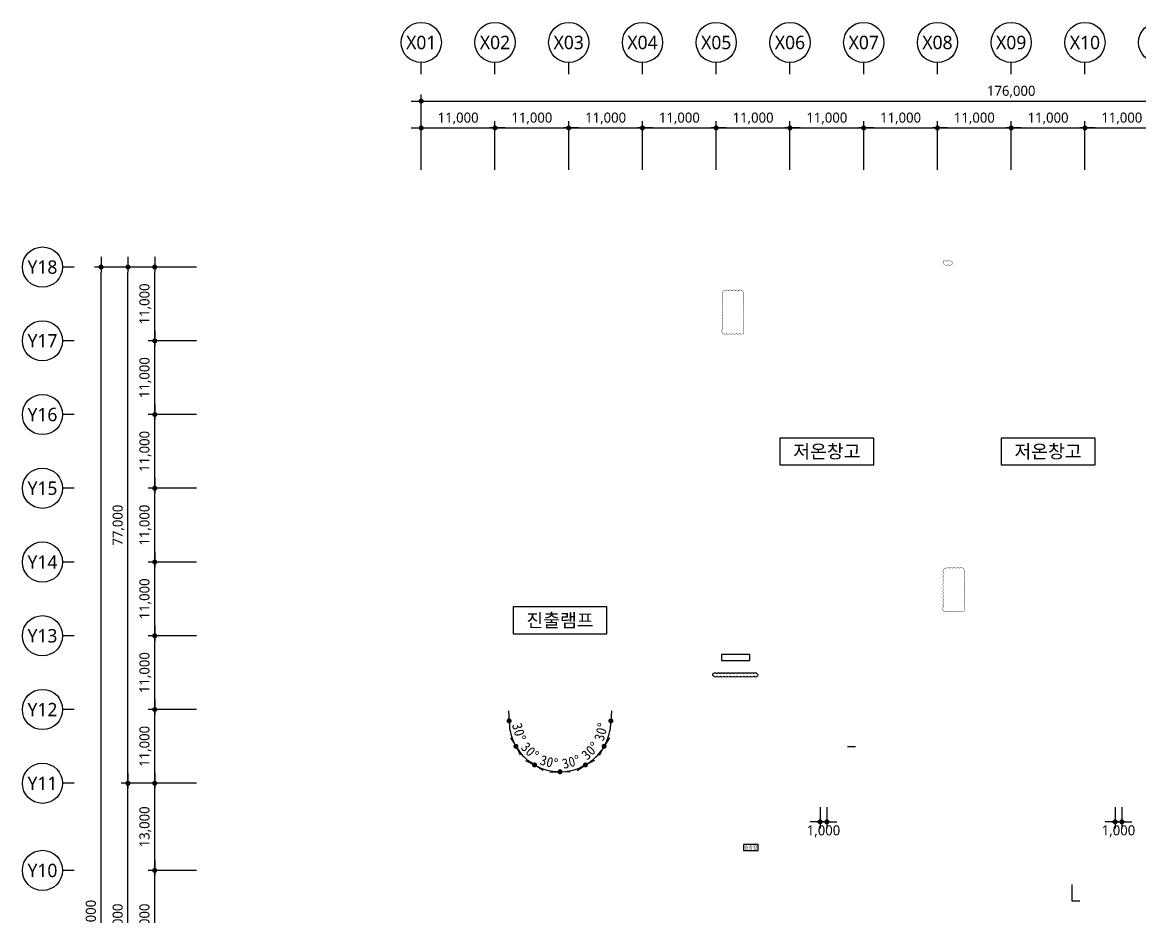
# Model space of a CAD drawing. Header units: millimetres. Extents: x 4003075 to 5615882, y 1445368 to 2591247.
# Drawn here: x 5263075 to 5429735, y 2141471 to 2274868 of the extents above; entities that cross this region are included whole.
import ezdxf
from ezdxf.enums import TextEntityAlignment as Align

# ---------------------------------------------------------------- set-up
doc = ezdxf.new("R2010")
doc.units = ezdxf.units.MM
for name, color, linetype, lineweight in [('A-AXIS-BUBL', 7, 'Continuous', 25), ('A-DIMS', 7, 'Continuous', 25), ('A-XXXX-TXT2', 3, 'Continuous', 25), ('REV-202205', 20, 'Continuous', 25)]:
    doc.layers.add(name, color=color, linetype=linetype, lineweight=lineweight)
doc.styles.add('HY울릉도L', font='')
doc.styles.add('XR-평면도$0$맑은 고딕', font='malgun.ttf')
doc.styles.add('돋움', font='')
doc.styles.add('맑은고딕', font='malgun.ttf')
doc.styles.get('HY울릉도L').set_extended_font_data('HYwulM')
doc.styles.get('돋움').set_extended_font_data('DotumChe')
doc.dimstyles.new('CDIM', dxfattribs={"dimtxt": 3, "dimasz": 1.5, "dimexe": 2, "dimexo": 1, "dimgap": 1, "dimtad": 1, "dimdec": 0, "dimrnd": 0.5, "dimzin": 0, "dimdsep": 32, "dimlunit": 6, "dimtxsty": 'HY울릉도L', "dimblk1": '_CIDOT', "dimblk2": '_CIDOT', "dimsah": 1, "dimcen": 5.5, "dimclrd": 2, "dimclre": 2, "dimclrt": 7, "dimadec": 0, "dimazin": 0, "dimtfac": 1, "dimtdec": 0, "dimtix": 1, "dimtmove": 2, "dimatfit": 1, "dimldrblk": '_CIDOT', "dimfxl": 1, "dimtolj": 1, "dimtzin": 0, "dimlwd": -1, "dimarcsym": 0})

# ---------------------------------------------------------------- blocks, each defined once
blk = doc.blocks.new('_CIDOT')
at = {"color": 0, "linetype": 'ByBlock'}
blk.add_line((2, 0), (-1, 0), dxfattribs=at)
at = {"color": 0, "linetype": 'ByBlock', "const_width": 0.5}
blk.add_lwpolyline([(-0.25, 0, 1), (0.25, 0, 1)], format="xyb", close=True, dxfattribs=at)
blk = doc.blocks.new('*D16')
at = {"layer": 'A-DIMS', "lineweight": -2, "transparency": 16777216}
for p, q in [((93193, 151121), (85943, 151121)), ((93193, 135121), (85943, 135121))]:
    blk.add_line(p, q, dxfattribs=at)
at = {"layer": 'A-DIMS', "transparency": 16777216}
blk.add_line((86943, 135871), (86943, 150371), dxfattribs=at)
at = {"layer": 'A-DIMS', "transparency": 16777216, "xscale": 750, "yscale": 750, "zscale": 750}
for p, rotation in [((86943, 151121), 90), ((86943, 135121), 270)]:
    blk.add_blockref('_CIDOT', p, dxfattribs=dict(at, rotation=rotation))
at = {"layer": 'A-DIMS', "color": 3, "transparency": 16777216, "insert": (85538, 143121), "char_height": 1500, "attachment_point": 5, "rotation": 90, "style": '맑은고딕'}
blk.add_mtext('\\A1;16,000', dxfattribs=at)
blk = doc.blocks.new('*D17')
at = {"layer": 'A-DIMS', "lineweight": -2, "transparency": 16777216}
for p, q in [((93193, 164121), (85943, 164121)), ((93193, 151121), (85943, 151121))]:
    blk.add_line(p, q, dxfattribs=at)
at = {"layer": 'A-DIMS', "transparency": 16777216}
blk.add_line((86943, 151871), (86943, 163371), dxfattribs=at)
at = {"layer": 'A-DIMS', "transparency": 16777216, "xscale": 750, "yscale": 750, "zscale": 750}
for p, rotation in [((86943, 164121), 90), ((86943, 151121), 270)]:
    blk.add_blockref('_CIDOT', p, dxfattribs=dict(at, rotation=rotation))
at = {"layer": 'A-DIMS', "color": 3, "transparency": 16777216, "insert": (85538, 157621), "char_height": 1500, "attachment_point": 5, "rotation": 90, "style": '맑은고딕'}
blk.add_mtext('\\A1;13,000', dxfattribs=at)
blk = doc.blocks.new('*D18')
at = {"layer": 'A-DIMS', "lineweight": -2, "transparency": 16777216}
for p, q in [((93193, 175121), (85943, 175121)), ((93193, 164121), (85943, 164121))]:
    blk.add_line(p, q, dxfattribs=at)
at = {"layer": 'A-DIMS', "transparency": 16777216}
blk.add_line((86943, 164871), (86943, 174371), dxfattribs=at)
at = {"layer": 'A-DIMS', "transparency": 16777216, "xscale": 750, "yscale": 750, "zscale": 750}
for p, rotation in [((86943, 175121), 90), ((86943, 164121), 270)]:
    blk.add_blockref('_CIDOT', p, dxfattribs=dict(at, rotation=rotation))
at = {"layer": 'A-DIMS', "color": 3, "transparency": 16777216, "insert": (85538, 169621), "char_height": 1500, "attachment_point": 5, "rotation": 90, "style": '맑은고딕'}
blk.add_mtext('\\A1;11,000', dxfattribs=at)
blk = doc.blocks.new('*D19')
at = {"layer": 'A-DIMS', "lineweight": -2, "transparency": 16777216}
for p, q in [((93193, 186121), (85943, 186121)), ((93193, 175121), (85943, 175121))]:
    blk.add_line(p, q, dxfattribs=at)
at = {"layer": 'A-DIMS', "transparency": 16777216}
blk.add_line((86943, 175871), (86943, 185371), dxfattribs=at)
at = {"layer": 'A-DIMS', "transparency": 16777216, "xscale": 750, "yscale": 750, "zscale": 750}
for p, rotation in [((86943, 186121), 90), ((86943, 175121), 270)]:
    blk.add_blockref('_CIDOT', p, dxfattribs=dict(at, rotation=rotation))
at = {"layer": 'A-DIMS', "color": 3, "transparency": 16777216, "insert": (85538, 180621), "char_height": 1500, "attachment_point": 5, "rotation": 90, "style": '맑은고딕'}
blk.add_mtext('\\A1;11,000', dxfattribs=at)
blk = doc.blocks.new('*D20')
at = {"layer": 'A-DIMS', "lineweight": -2, "transparency": 16777216}
for p, q in [((93193, 197121), (85943, 197121)), ((93193, 186121), (85943, 186121))]:
    blk.add_line(p, q, dxfattribs=at)
at = {"layer": 'A-DIMS', "transparency": 16777216}
blk.add_line((86943, 186871), (86943, 196371), dxfattribs=at)
at = {"layer": 'A-DIMS', "transparency": 16777216, "xscale": 750, "yscale": 750, "zscale": 750}
for p, rotation in [((86943, 197121), 90), ((86943, 186121), 270)]:
    blk.add_blockref('_CIDOT', p, dxfattribs=dict(at, rotation=rotation))
at = {"layer": 'A-DIMS', "color": 3, "transparency": 16777216, "insert": (85538, 191621), "char_height": 1500, "attachment_point": 5, "rotation": 90, "style": '맑은고딕'}
blk.add_mtext('\\A1;11,000', dxfattribs=at)
blk = doc.blocks.new('*D21')
at = {"layer": 'A-DIMS', "lineweight": -2, "transparency": 16777216}
for p, q in [((93193, 208121), (85943, 208121)), ((93193, 197121), (85943, 197121))]:
    blk.add_line(p, q, dxfattribs=at)
at = {"layer": 'A-DIMS', "transparency": 16777216}
blk.add_line((86943, 197871), (86943, 207371), dxfattribs=at)
at = {"layer": 'A-DIMS', "transparency": 16777216, "xscale": 750, "yscale": 750, "zscale": 750}
for p, rotation in [((86943, 208121), 90), ((86943, 197121), 270)]:
    blk.add_blockref('_CIDOT', p, dxfattribs=dict(at, rotation=rotation))
at = {"layer": 'A-DIMS', "color": 3, "transparency": 16777216, "insert": (85538, 202621), "char_height": 1500, "attachment_point": 5, "rotation": 90, "style": '맑은고딕'}
blk.add_mtext('\\A1;11,000', dxfattribs=at)
blk = doc.blocks.new('*D22')
at = {"layer": 'A-DIMS', "lineweight": -2, "transparency": 16777216}
for p, q in [((93193, 219121), (85943, 219121)), ((93193, 208121), (85943, 208121))]:
    blk.add_line(p, q, dxfattribs=at)
at = {"layer": 'A-DIMS', "transparency": 16777216}
blk.add_line((86943, 208871), (86943, 218371), dxfattribs=at)
at = {"layer": 'A-DIMS', "transparency": 16777216, "xscale": 750, "yscale": 750, "zscale": 750}
for p, rotation in [((86943, 219121), 90), ((86943, 208121), 270)]:
    blk.add_blockref('_CIDOT', p, dxfattribs=dict(at, rotation=rotation))
at = {"layer": 'A-DIMS', "color": 3, "transparency": 16777216, "insert": (85538, 213621), "char_height": 1500, "attachment_point": 5, "rotation": 90, "style": '맑은고딕'}
blk.add_mtext('\\A1;11,000', dxfattribs=at)
blk = doc.blocks.new('*D23')
at = {"layer": 'A-DIMS', "lineweight": -2, "transparency": 16777216}
for p, q in [((93193, 230121), (85943, 230121)), ((93193, 219121), (85943, 219121))]:
    blk.add_line(p, q, dxfattribs=at)
at = {"layer": 'A-DIMS', "transparency": 16777216}
blk.add_line((86943, 219871), (86943, 229371), dxfattribs=at)
at = {"layer": 'A-DIMS', "transparency": 16777216, "xscale": 750, "yscale": 750, "zscale": 750}
for p, rotation in [((86943, 230121), 90), ((86943, 219121), 270)]:
    blk.add_blockref('_CIDOT', p, dxfattribs=dict(at, rotation=rotation))
at = {"layer": 'A-DIMS', "color": 3, "transparency": 16777216, "insert": (85538, 224621), "char_height": 1500, "attachment_point": 5, "rotation": 90, "style": '맑은고딕'}
blk.add_mtext('\\A1;11,000', dxfattribs=at)
blk = doc.blocks.new('*D24')
at = {"layer": 'A-DIMS', "lineweight": -2, "transparency": 16777216}
for p, q in [((93193, 241121), (85943, 241121)), ((93193, 230121), (85943, 230121))]:
    blk.add_line(p, q, dxfattribs=at)
at = {"layer": 'A-DIMS', "transparency": 16777216}
blk.add_line((86943, 230871), (86943, 240371), dxfattribs=at)
at = {"layer": 'A-DIMS', "transparency": 16777216, "xscale": 750, "yscale": 750, "zscale": 750}
for p, rotation in [((86943, 241121), 90), ((86943, 230121), 270)]:
    blk.add_blockref('_CIDOT', p, dxfattribs=dict(at, rotation=rotation))
at = {"layer": 'A-DIMS', "color": 3, "transparency": 16777216, "insert": (85538, 235621), "char_height": 1500, "attachment_point": 5, "rotation": 90, "style": '맑은고딕'}
blk.add_mtext('\\A1;11,000', dxfattribs=at)
blk = doc.blocks.new('*D26')
at = {"layer": 'A-DIMS', "lineweight": -2, "transparency": 16777216}
for p, q in [((93193, 241121), (77943, 241121)), ((93193, 45121), (77943, 45121))]:
    blk.add_line(p, q, dxfattribs=at)
at = {"layer": 'A-DIMS', "transparency": 16777216}
blk.add_line((78943, 45871), (78943, 240371), dxfattribs=at)
at = {"layer": 'A-DIMS', "transparency": 16777216, "xscale": 750, "yscale": 750, "zscale": 750}
for p, rotation in [((78943, 241121), 90), ((78943, 45121), 270)]:
    blk.add_blockref('_CIDOT', p, dxfattribs=dict(at, rotation=rotation))
at = {"layer": 'A-DIMS', "color": 3, "transparency": 16777216, "insert": (77538, 143121), "char_height": 1500, "attachment_point": 5, "rotation": 90, "style": '맑은고딕'}
blk.add_mtext('\\A1;196,000', dxfattribs=at)
blk = doc.blocks.new('*D28')
at = {"layer": 'A-DIMS', "lineweight": -2, "transparency": 16777216}
for p, q in [((93193, 164121), (81943, 164121)), ((93193, 122121), (81943, 122121))]:
    blk.add_line(p, q, dxfattribs=at)
at = {"layer": 'A-DIMS', "transparency": 16777216}
blk.add_line((82943, 122871), (82943, 163371), dxfattribs=at)
at = {"layer": 'A-DIMS', "transparency": 16777216, "xscale": 750, "yscale": 750, "zscale": 750}
for p, rotation in [((82943, 164121), 90), ((82943, 122121), 270)]:
    blk.add_blockref('_CIDOT', p, dxfattribs=dict(at, rotation=rotation))
at = {"layer": 'A-DIMS', "color": 3, "transparency": 16777216, "insert": (81542, 143121), "char_height": 1500, "attachment_point": 5, "rotation": 90, "style": '맑은고딕'}
blk.add_mtext('\\A1;42,000', dxfattribs=at)
blk = doc.blocks.new('*D29')
at = {"layer": 'A-DIMS', "lineweight": -2, "transparency": 16777216}
for p, q in [((93193, 241121), (81943, 241121)), ((93193, 164121), (81943, 164121))]:
    blk.add_line(p, q, dxfattribs=at)
at = {"layer": 'A-DIMS', "transparency": 16777216}
blk.add_line((82943, 164871), (82943, 240371), dxfattribs=at)
at = {"layer": 'A-DIMS', "transparency": 16777216, "xscale": 750, "yscale": 750, "zscale": 750}
for p, rotation in [((82943, 241121), 90), ((82943, 164121), 270)]:
    blk.add_blockref('_CIDOT', p, dxfattribs=dict(at, rotation=rotation))
at = {"layer": 'A-DIMS', "color": 3, "transparency": 16777216, "insert": (81542, 202621), "char_height": 1500, "attachment_point": 5, "rotation": 90, "style": '맑은고딕'}
blk.add_mtext('\\A1;77,000', dxfattribs=at)
blk = doc.blocks.new('*D30')
at = {"layer": 'A-DIMS', "lineweight": -2, "transparency": 16777216}
for p, q in [((148693, 255621), (148693, 262871)), ((159693, 255621), (159693, 262871))]:
    blk.add_line(p, q, dxfattribs=at)
at = {"layer": 'A-DIMS', "transparency": 16777216}
blk.add_line((149443, 261871), (158943, 261871), dxfattribs=at)
at = {"layer": 'A-DIMS', "transparency": 16777216, "xscale": 750, "yscale": 750, "zscale": 750, "rotation": 180}
blk.add_blockref('_CIDOT', (148693, 261871), dxfattribs=at)
at = {"layer": 'A-DIMS', "transparency": 16777216, "xscale": 750, "yscale": 750, "zscale": 750}
blk.add_blockref('_CIDOT', (159693, 261871), dxfattribs=at)
at = {"layer": 'A-DIMS', "color": 3, "transparency": 16777216, "insert": (154193, 263275), "char_height": 1500, "attachment_point": 5, "style": '맑은고딕'}
blk.add_mtext('\\A1;11,000', dxfattribs=at)
blk = doc.blocks.new('*D31')
at = {"layer": 'A-DIMS', "lineweight": -2, "transparency": 16777216}
for p, q in [((159693, 255621), (159693, 262871)), ((170693, 255621), (170693, 262871))]:
    blk.add_line(p, q, dxfattribs=at)
at = {"layer": 'A-DIMS', "transparency": 16777216}
blk.add_line((160443, 261871), (169943, 261871), dxfattribs=at)
at = {"layer": 'A-DIMS', "transparency": 16777216, "xscale": 750, "yscale": 750, "zscale": 750, "rotation": 180}
blk.add_blockref('_CIDOT', (159693, 261871), dxfattribs=at)
at = {"layer": 'A-DIMS', "transparency": 16777216, "xscale": 750, "yscale": 750, "zscale": 750}
blk.add_blockref('_CIDOT', (170693, 261871), dxfattribs=at)
at = {"layer": 'A-DIMS', "color": 3, "transparency": 16777216, "insert": (165193, 263275), "char_height": 1500, "attachment_point": 5, "style": '맑은고딕'}
blk.add_mtext('\\A1;11,000', dxfattribs=at)
blk = doc.blocks.new('*D32')
at = {"layer": 'A-DIMS', "lineweight": -2, "transparency": 16777216}
for p, q in [((170693, 255621), (170693, 262871)), ((181693, 255621), (181693, 262871))]:
    blk.add_line(p, q, dxfattribs=at)
at = {"layer": 'A-DIMS', "transparency": 16777216}
blk.add_line((171443, 261871), (180943, 261871), dxfattribs=at)
at = {"layer": 'A-DIMS', "transparency": 16777216, "xscale": 750, "yscale": 750, "zscale": 750, "rotation": 180}
blk.add_blockref('_CIDOT', (170693, 261871), dxfattribs=at)
at = {"layer": 'A-DIMS', "transparency": 16777216, "xscale": 750, "yscale": 750, "zscale": 750}
blk.add_blockref('_CIDOT', (181693, 261871), dxfattribs=at)
at = {"layer": 'A-DIMS', "color": 3, "transparency": 16777216, "insert": (176193, 263275), "char_height": 1500, "attachment_point": 5, "style": '맑은고딕'}
blk.add_mtext('\\A1;11,000', dxfattribs=at)
blk = doc.blocks.new('*D33')
at = {"layer": 'A-DIMS', "lineweight": -2, "transparency": 16777216}
for p, q in [((181693, 255621), (181693, 262871)), ((192693, 255621), (192693, 262871))]:
    blk.add_line(p, q, dxfattribs=at)
at = {"layer": 'A-DIMS', "transparency": 16777216}
blk.add_line((182443, 261871), (191943, 261871), dxfattribs=at)
at = {"layer": 'A-DIMS', "transparency": 16777216, "xscale": 750, "yscale": 750, "zscale": 750, "rotation": 180}
blk.add_blockref('_CIDOT', (181693, 261871), dxfattribs=at)
at = {"layer": 'A-DIMS', "transparency": 16777216, "xscale": 750, "yscale": 750, "zscale": 750}
blk.add_blockref('_CIDOT', (192693, 261871), dxfattribs=at)
at = {"layer": 'A-DIMS', "color": 3, "transparency": 16777216, "insert": (187193, 263275), "char_height": 1500, "attachment_point": 5, "style": '맑은고딕'}
blk.add_mtext('\\A1;11,000', dxfattribs=at)
blk = doc.blocks.new('*D34')
at = {"layer": 'A-DIMS', "lineweight": -2, "transparency": 16777216}
for p, q in [((192693, 255621), (192693, 262871)), ((203693, 255621), (203693, 262871))]:
    blk.add_line(p, q, dxfattribs=at)
at = {"layer": 'A-DIMS', "transparency": 16777216}
blk.add_line((193443, 261871), (202943, 261871), dxfattribs=at)
at = {"layer": 'A-DIMS', "transparency": 16777216, "xscale": 750, "yscale": 750, "zscale": 750, "rotation": 180}
blk.add_blockref('_CIDOT', (192693, 261871), dxfattribs=at)
at = {"layer": 'A-DIMS', "transparency": 16777216, "xscale": 750, "yscale": 750, "zscale": 750}
blk.add_blockref('_CIDOT', (203693, 261871), dxfattribs=at)
at = {"layer": 'A-DIMS', "color": 3, "transparency": 16777216, "insert": (198193, 263275), "char_height": 1500, "attachment_point": 5, "style": '맑은고딕'}
blk.add_mtext('\\A1;11,000', dxfattribs=at)
blk = doc.blocks.new('*D35')
at = {"layer": 'A-DIMS', "lineweight": -2, "transparency": 16777216}
for p, q in [((203693, 255621), (203693, 262871)), ((214693, 255621), (214693, 262871))]:
    blk.add_line(p, q, dxfattribs=at)
at = {"layer": 'A-DIMS', "transparency": 16777216}
blk.add_line((204443, 261871), (213943, 261871), dxfattribs=at)
at = {"layer": 'A-DIMS', "transparency": 16777216, "xscale": 750, "yscale": 750, "zscale": 750, "rotation": 180}
blk.add_blockref('_CIDOT', (203693, 261871), dxfattribs=at)
at = {"layer": 'A-DIMS', "transparency": 16777216, "xscale": 750, "yscale": 750, "zscale": 750}
blk.add_blockref('_CIDOT', (214693, 261871), dxfattribs=at)
at = {"layer": 'A-DIMS', "color": 3, "transparency": 16777216, "insert": (209193, 263275), "char_height": 1500, "attachment_point": 5, "style": '맑은고딕'}
blk.add_mtext('\\A1;11,000', dxfattribs=at)
blk = doc.blocks.new('*D36')
at = {"layer": 'A-DIMS', "lineweight": -2, "transparency": 16777216}
for p, q in [((214693, 255621), (214693, 262871)), ((225693, 255621), (225693, 262871))]:
    blk.add_line(p, q, dxfattribs=at)
at = {"layer": 'A-DIMS', "transparency": 16777216}
blk.add_line((215443, 261871), (224943, 261871), dxfattribs=at)
at = {"layer": 'A-DIMS', "transparency": 16777216, "xscale": 750, "yscale": 750, "zscale": 750, "rotation": 180}
blk.add_blockref('_CIDOT', (214693, 261871), dxfattribs=at)
at = {"layer": 'A-DIMS', "transparency": 16777216, "xscale": 750, "yscale": 750, "zscale": 750}
blk.add_blockref('_CIDOT', (225693, 261871), dxfattribs=at)
at = {"layer": 'A-DIMS', "color": 3, "transparency": 16777216, "insert": (220193, 263275), "char_height": 1500, "attachment_point": 5, "style": '맑은고딕'}
blk.add_mtext('\\A1;11,000', dxfattribs=at)
blk = doc.blocks.new('*D37')
at = {"layer": 'A-DIMS', "lineweight": -2, "transparency": 16777216}
for p, q in [((225693, 255621), (225693, 262871)), ((236693, 255621), (236693, 262871))]:
    blk.add_line(p, q, dxfattribs=at)
at = {"layer": 'A-DIMS', "transparency": 16777216}
blk.add_line((226443, 261871), (235943, 261871), dxfattribs=at)
at = {"layer": 'A-DIMS', "transparency": 16777216, "xscale": 750, "yscale": 750, "zscale": 750, "rotation": 180}
blk.add_blockref('_CIDOT', (225693, 261871), dxfattribs=at)
at = {"layer": 'A-DIMS', "transparency": 16777216, "xscale": 750, "yscale": 750, "zscale": 750}
blk.add_blockref('_CIDOT', (236693, 261871), dxfattribs=at)
at = {"layer": 'A-DIMS', "color": 3, "transparency": 16777216, "insert": (231193, 263275), "char_height": 1500, "attachment_point": 5, "style": '맑은고딕'}
blk.add_mtext('\\A1;11,000', dxfattribs=at)
blk = doc.blocks.new('*D43')
at = {"layer": 'A-DIMS', "lineweight": -2, "transparency": 16777216}
for p, q in [((126693, 255621), (126693, 266871)), ((302693, 255621), (302693, 266871))]:
    blk.add_line(p, q, dxfattribs=at)
at = {"layer": 'A-DIMS', "transparency": 16777216}
blk.add_line((127443, 265871), (301943, 265871), dxfattribs=at)
at = {"layer": 'A-DIMS', "transparency": 16777216, "xscale": 750, "yscale": 750, "zscale": 750, "rotation": 180}
blk.add_blockref('_CIDOT', (126693, 265871), dxfattribs=at)
at = {"layer": 'A-DIMS', "transparency": 16777216, "xscale": 750, "yscale": 750, "zscale": 750}
blk.add_blockref('_CIDOT', (302693, 265871), dxfattribs=at)
at = {"layer": 'A-DIMS', "color": 3, "transparency": 16777216, "insert": (214693, 267275), "char_height": 1500, "attachment_point": 5, "style": '맑은고딕'}
blk.add_mtext('\\A1;176,000', dxfattribs=at)
blk = doc.blocks.new('*D45')
at = {"layer": 'A-DIMS', "lineweight": -2, "transparency": 16777216}
for p, q in [((126693, 255621), (126693, 262871)), ((137693, 255621), (137693, 262871))]:
    blk.add_line(p, q, dxfattribs=at)
at = {"layer": 'A-DIMS', "transparency": 16777216}
blk.add_line((127443, 261871), (136943, 261871), dxfattribs=at)
at = {"layer": 'A-DIMS', "transparency": 16777216, "xscale": 750, "yscale": 750, "zscale": 750, "rotation": 180}
blk.add_blockref('_CIDOT', (126693, 261871), dxfattribs=at)
at = {"layer": 'A-DIMS', "transparency": 16777216, "xscale": 750, "yscale": 750, "zscale": 750}
blk.add_blockref('_CIDOT', (137693, 261871), dxfattribs=at)
at = {"layer": 'A-DIMS', "color": 3, "transparency": 16777216, "insert": (132193, 263275), "char_height": 1500, "attachment_point": 5, "style": '맑은고딕'}
blk.add_mtext('\\A1;11,000', dxfattribs=at)
blk = doc.blocks.new('*D46')
at = {"layer": 'A-DIMS', "lineweight": -2, "transparency": 16777216}
for p, q in [((137693, 255621), (137693, 262871)), ((148693, 255621), (148693, 262871))]:
    blk.add_line(p, q, dxfattribs=at)
at = {"layer": 'A-DIMS', "transparency": 16777216}
blk.add_line((138443, 261871), (147943, 261871), dxfattribs=at)
at = {"layer": 'A-DIMS', "transparency": 16777216, "xscale": 750, "yscale": 750, "zscale": 750, "rotation": 180}
blk.add_blockref('_CIDOT', (137693, 261871), dxfattribs=at)
at = {"layer": 'A-DIMS', "transparency": 16777216, "xscale": 750, "yscale": 750, "zscale": 750}
blk.add_blockref('_CIDOT', (148693, 261871), dxfattribs=at)
at = {"layer": 'A-DIMS', "color": 3, "transparency": 16777216, "insert": (143193, 263275), "char_height": 1500, "attachment_point": 5, "style": '맑은고딕'}
blk.add_mtext('\\A1;11,000', dxfattribs=at)
blk = doc.blocks.new('글_진출램프')
at = {"layer": 'A-XXXX-TXT2', "color": 0}
blk.add_lwpolyline([(-7000, -1997), (7000, -1997), (7000, 2003), (-7000, 2003)], close=True, dxfattribs=at)
at = {"layer": 'A-XXXX-TXT2', "style": '맑은고딕'}
blk.add_text('진출램프', height=2000, dxfattribs=at).set_placement((0, 3), align=Align.MIDDLE_CENTER)
blk = doc.blocks.new('글_승강장')
at = {"layer": 'A-XXXX-TXT2', "color": 0, "ltscale": 100}
blk.add_lwpolyline([(-1100, 450), (-1100, -450), (1100, -450), (1100, 450)], close=True, dxfattribs=at)
at = {"layer": 'A-XXXX-TXT2', "ltscale": 100, "style": 'XR-평면도$0$맑은 고딕'}
blk.add_text('승강장', height=500, dxfattribs=at).set_placement((0, 0), align=Align.MIDDLE_CENTER)
blk = doc.blocks.new('*D73')
at = {"layer": 'A-DIMS', "lineweight": -2, "transparency": 16777216}
for p, q in [((5382075, 2157816), (5382075, 2154617)), ((5383075, 2157816), (5383075, 2154617))]:
    blk.add_line(p, q, dxfattribs=at)
at = {"layer": 'A-DIMS', "transparency": 16777216}
for p, q in [((5381325, 2155617), (5380575, 2155617)), ((5383075, 2155617), (5382075, 2155617)), ((5383825, 2155617), (5384575, 2155617))]:
    blk.add_line(p, q, dxfattribs=at)
at = {"layer": 'A-DIMS', "transparency": 16777216, "xscale": 750, "yscale": 750, "zscale": 750}
blk.add_blockref('_CIDOT', (5382075, 2155617), dxfattribs=at)
at = {"layer": 'A-DIMS', "transparency": 16777216, "xscale": 750, "yscale": 750, "zscale": 750, "rotation": 180}
blk.add_blockref('_CIDOT', (5383075, 2155617), dxfattribs=at)
at = {"layer": 'A-DIMS', "color": 3, "transparency": 16777216, "insert": (5382575, 2154212), "char_height": 1500, "attachment_point": 5, "style": '맑은고딕'}
blk.add_mtext('\\A1;1,000', dxfattribs=at)
blk = doc.blocks.new('*D75')
at = {"layer": 'A-DIMS', "lineweight": -2, "transparency": 16777216}
for p, q in [((5426075, 2157816), (5426075, 2154617)), ((5427075, 2157816), (5427075, 2154617))]:
    blk.add_line(p, q, dxfattribs=at)
at = {"layer": 'A-DIMS', "transparency": 16777216}
for p, q in [((5425325, 2155617), (5424575, 2155617)), ((5427075, 2155617), (5426075, 2155617)), ((5427825, 2155617), (5428575, 2155617))]:
    blk.add_line(p, q, dxfattribs=at)
at = {"layer": 'A-DIMS', "transparency": 16777216, "xscale": 750, "yscale": 750, "zscale": 750}
blk.add_blockref('_CIDOT', (5426075, 2155617), dxfattribs=at)
at = {"layer": 'A-DIMS', "transparency": 16777216, "xscale": 750, "yscale": 750, "zscale": 750, "rotation": 180}
blk.add_blockref('_CIDOT', (5427075, 2155617), dxfattribs=at)
at = {"layer": 'A-DIMS', "color": 3, "transparency": 16777216, "insert": (5426575, 2154212), "char_height": 1500, "attachment_point": 5, "style": '맑은고딕'}
blk.add_mtext('\\A1;1,000', dxfattribs=at)
blk = doc.blocks.new('*D76')
at = {"layer": 'A-DIMS', "transparency": 16777216}
blk.add_arc((5343275, 2170668), 7587, 305.666, 324.334, dxfattribs=at)
at = {"layer": 'A-DIMS', "transparency": 16777216, "xscale": 750, "yscale": 750, "zscale": 750}
for p, rotation in [((5349846, 2166874), 57.16699755167726), ((5347069, 2164097), 212.8330024483247)]:
    blk.add_blockref('_CIDOT', p, dxfattribs=dict(at, rotation=rotation))
at = {"layer": 'A-DIMS', "color": 3, "transparency": 16777216, "insert": (5347755, 2166187), "char_height": 1500, "attachment_point": 5, "rotation": 45, "style": '돋움'}
blk.add_mtext('\\A1;30°', dxfattribs=at)
blk = doc.blocks.new('*D77')
at = {"layer": 'A-DIMS', "transparency": 16777216}
blk.add_arc((5343275, 2170668), 7587, 335.666, 354.334, dxfattribs=at)
at = {"layer": 'A-DIMS', "transparency": 16777216, "xscale": 750, "yscale": 750, "zscale": 750}
for p, rotation in [((5350862, 2170668), 87.16699788413497), ((5349846, 2166874), 242.833002115865)]:
    blk.add_blockref('_CIDOT', p, dxfattribs=dict(at, rotation=rotation))
at = {"layer": 'A-DIMS', "color": 3, "transparency": 16777216, "insert": (5349395, 2169028), "char_height": 1500, "attachment_point": 5, "rotation": 75, "style": '돋움'}
blk.add_mtext('\\A1;30°', dxfattribs=at)
blk = doc.blocks.new('*D78')
at = {"layer": 'A-DIMS', "transparency": 16777216}
blk.add_arc((5343275, 2170668), 7587, 275.666, 294.334, dxfattribs=at)
at = {"layer": 'A-DIMS', "transparency": 16777216, "xscale": 750, "yscale": 750, "zscale": 750}
for p, rotation in [((5347069, 2164097), 27.16699755167506), ((5343275, 2163080), 182.8330024483247)]:
    blk.add_blockref('_CIDOT', p, dxfattribs=dict(at, rotation=rotation))
at = {"layer": 'A-DIMS', "color": 3, "transparency": 16777216, "insert": (5344915, 2164547), "char_height": 1500, "attachment_point": 5, "rotation": 15, "style": '돋움'}
blk.add_mtext('\\A1;30°', dxfattribs=at)
blk = doc.blocks.new('*D79')
at = {"layer": 'A-DIMS', "transparency": 16777216}
blk.add_arc((5343275, 2170668), 7587, 215.666, 234.334, dxfattribs=at)
at = {"layer": 'A-DIMS', "transparency": 16777216, "xscale": 750, "yscale": 750, "zscale": 750}
for p, rotation in [((5336704, 2166874), 122.8330024483239), ((5339481, 2164097), 327.1669975516762)]:
    blk.add_blockref('_CIDOT', p, dxfattribs=dict(at, rotation=rotation))
at = {"layer": 'A-DIMS', "color": 3, "transparency": 16777216, "insert": (5338795, 2166187), "char_height": 1500, "attachment_point": 5, "rotation": 315, "style": '돋움'}
blk.add_mtext('\\A1;30°', dxfattribs=at)
blk = doc.blocks.new('*D80')
at = {"layer": 'A-DIMS', "transparency": 16777216}
blk.add_arc((5343275, 2170668), 7587, 185.666, 204.334, dxfattribs=at)
at = {"layer": 'A-DIMS', "transparency": 16777216, "xscale": 750, "yscale": 750, "zscale": 750}
for p, rotation in [((5335688, 2170668), 92.83300211586628), ((5336704, 2166874), 297.1669978841342)]:
    blk.add_blockref('_CIDOT', p, dxfattribs=dict(at, rotation=rotation))
at = {"layer": 'A-DIMS', "color": 3, "transparency": 16777216, "insert": (5337155, 2169028), "char_height": 1500, "attachment_point": 5, "rotation": 285, "style": '돋움'}
blk.add_mtext('\\A1;30°', dxfattribs=at)
blk = doc.blocks.new('*D81')
at = {"layer": 'A-DIMS', "transparency": 16777216}
blk.add_arc((5343275, 2170668), 7587, 245.666, 264.334, dxfattribs=at)
at = {"layer": 'A-DIMS', "transparency": 16777216, "xscale": 750, "yscale": 750, "zscale": 750}
for p, rotation in [((5339481, 2164097), 152.8330024483255), ((5343275, 2163080), 357.166997551675)]:
    blk.add_blockref('_CIDOT', p, dxfattribs=dict(at, rotation=rotation))
at = {"layer": 'A-DIMS', "color": 3, "transparency": 16777216, "insert": (5341635, 2164547), "char_height": 1500, "attachment_point": 5, "rotation": 345, "style": '돋움'}
blk.add_mtext('\\A1;30°', dxfattribs=at)
blk = doc.blocks.new('글_저온창고')
at = {"layer": 'A-XXXX-TXT2', "color": 0}
blk.add_lwpolyline([(-7000, -2000), (7000, -2000), (7000, 2000), (-7000, 2000)], close=True, dxfattribs=at)
at = {"layer": 'A-XXXX-TXT2', "style": '맑은고딕'}
blk.add_text('저온창고', height=2000, dxfattribs=at).set_placement((0, 0), align=Align.MIDDLE_CENTER)
blk = doc.blocks.new('DIM(210222)')
for p, q in [((126693, 269870.6), (126693, 271620.6)), ((137693, 269870.6), (137693, 271620.6)), ((148693, 269870.6), (148693, 271620.6)), ((159693, 269870.6), (159693, 271620.6)), ((170693, 269870.6), (170693, 271620.6)), ((181693, 269870.6), (181693, 271620.6)), ((192693, 269870.6), (192693, 271620.6)), ((203693, 269870.6), (203693, 271620.6)), ((214693, 269870.6), (214693, 271620.6)), ((225693, 269870.6), (225693, 271620.6)), ((74943, 241120.6), (73193, 241120.6)), ((74943, 230120.6), (73193, 230120.6)), ((74943, 219120.6), (73193, 219120.6)), ((74943, 208120.6), (73193, 208120.6)), ((74943, 197120.6), (73193, 197120.6)), ((74943, 186120.6), (73193, 186120.6)), ((74943, 175120.6), (73193, 175120.6)), ((74943, 164120.6), (73193, 164120.6)), ((74943, 151120.6), (73193, 151120.6))]:
    blk.add_line(p, q)
at = {"layer": 'A-AXIS-BUBL', "ltscale": 0.2}
for centre in [(126693, 274620.6), (137693, 274620.6), (148693, 274620.6), (159693, 274620.6), (170693, 274620.6), (181693, 274620.6), (192693, 274620.6), (203693, 274620.6), (214693, 274620.6), (225693, 274620.6), (236693, 274620.6), (70193, 241120.6), (70193, 230120.6), (70193, 219120.6), (70193, 208120.6), (70193, 197120.6), (70193, 186120.6), (70193, 175120.6), (70193, 164120.6), (70193, 151120.6)]:
    blk.add_circle(centre, 3000, dxfattribs=at)
at = {"layer": 'A-XXXX-TXT2', "ltscale": 0.2, "style": '맑은고딕'}
for s, p in [('X01', (126693, 274620.6)), ('X02', (137693, 274620.6)), ('X03', (148693, 274620.6)), ('X04', (159693, 274620.6)), ('X05', (170693, 274620.6)), ('X06', (181693, 274620.6)), ('X07', (192693, 274620.6)), ('X08', (203693, 274620.6)), ('X09', (214693, 274620.6)), ('X10', (225693, 274620.6)), ('Y18', (70193, 241120.6)), ('Y17', (70193, 230120.6)), ('Y16', (70193, 219120.6)), ('Y15', (70193, 208120.6)), ('Y14', (70193, 197120.6)), ('Y13', (70193, 186120.6)), ('Y12', (70193, 175120.6)), ('Y11', (70193, 164120.6)), ('Y10', (70193, 151120.6))]:
    blk.add_text(s, height=2000, dxfattribs=at).set_placement(p, align=Align.MIDDLE)
at = {"layer": 'A-DIMS'}
for p1, p2, distance, picture, middle in [((126693, 255120.6), (302693, 255120.6), 10750, '*D43', (214693, 267275.5)), ((126693, 255120.6), (137693, 255120.6), 6750, '*D45', (132193, 263275.5)), ((137693, 255120.6), (148693, 255120.6), 6750, '*D46', (143193, 263275.5)), ((148693, 255120.6), (159693, 255120.6), 6750, '*D30', (154193, 263275.5)), ((159693, 255120.6), (170693, 255120.6), 6750, '*D31', (165193, 263275.5)), ((170693, 255120.6), (181693, 255120.6), 6750, '*D32', (176193, 263275.5)), ((181693, 255120.6), (192693, 255120.6), 6750, '*D33', (187193, 263275.5)), ((192693, 255120.6), (203693, 255120.6), 6750, '*D34', (198193, 263275.5)), ((203693, 255120.6), (214693, 255120.6), 6750, '*D35', (209193, 263275.5)), ((214693, 255120.6), (225693, 255120.6), 6750, '*D36', (220193, 263275.5)), ((225693, 255120.6), (236693, 255120.6), 6750, '*D37', (231193, 263275.5)), ((93693, 45120.6), (93693, 241120.6), 14750, '*D26', (77538.1, 143120.6)), ((93693, 164120.6), (93693, 241120.6), 10750, '*D29', (81542.2, 202620.6)), ((93693, 230120.6), (93693, 241120.6), 6750, '*D24', (85538.1, 235620.6)), ((93693, 219120.6), (93693, 230120.6), 6750, '*D23', (85538.1, 224620.6)), ((93693, 208120.6), (93693, 219120.6), 6750, '*D22', (85538.1, 213620.6)), ((93693, 197120.6), (93693, 208120.6), 6750, '*D21', (85538.1, 202620.6)), ((93693, 186120.6), (93693, 197120.6), 6750, '*D20', (85538.1, 191620.6)), ((93693, 175120.6), (93693, 186120.6), 6750, '*D19', (85538.1, 180620.6)), ((93693, 164120.6), (93693, 175120.6), 6750, '*D18', (85538.1, 169620.6)), ((93693, 122120.6), (93693, 164120.6), 10750, '*D28', (81542.2, 143120.6)), ((93693, 151120.6), (93693, 164120.6), 6750, '*D17', (85538.1, 157620.6)), ((93693, 135120.6), (93693, 151120.6), 6750, '*D16', (85538.1, 143120.6))]:
    dim = blk.add_aligned_dim(p1=p1, p2=p2, distance=distance, dimstyle='CDIM', override={"dimscale": 500, "dimtxsty": '맑은고딕', "dimclrd": 256, "dimclre": 256, "dimclrt": 3}, dxfattribs=at)
    dim.commit()
    dim.dimension.update_dxf_attribs({"geometry": picture, "text_midpoint": middle})

msp = doc.modelspace()

# ---------------------------------------------------------------- linework, layer by layer
for p, q in [((5386136.5, 2166860.3), (5387361.5, 2166860.3)), ((5419609.9, 2146284.1), (5419609.9, 2143826.2)), ((5419609.9, 2143826.2), (5420834.9, 2143826.2)), ((5419609.9, 2143826.2), (5420834.9, 2143826.2))]:
    msp.add_line(p, q)
at = {"layer": 'A-XXXX-TXT2', "color": 0, "ltscale": 100}
msp.add_lwpolyline([(5367375, 2180567.6), (5367375, 2179667.6), (5371575, 2179667.6), (5371575, 2180567.6)], close=True, dxfattribs=at)
at = {"layer": 'REV-202205', "const_width": 50}
for points in [[(5400454.8, 2239202.2, -0.52056705), (5400954.8, 2239202.2, -0.52056705), (5401454.8, 2239202.2, -0.52056705), (5401816.6, 2239064.1, -0.52056705), (5401637.5, 2238743.2, -0.52056705), (5401137.5, 2238743.2, -0.52056705), (5400637.5, 2238743.2, -0.52056705)], [(5367575, 2228467.6, 0.52056705), (5368075, 2228467.6, 0.52056705), (5368575, 2228467.6, 0.52056705), (5369075, 2228467.6, 0.52056705), (5369575, 2228467.6, 0.52056705), (5370075, 2228467.6, 0.52056705), (5370575, 2228467.6, 0.52056705), (5370575, 2228967.6, 0.52056705), (5370575, 2229467.6, 0.52056705), (5370575, 2229967.6, 0.52056705), (5370575, 2230467.6, 0.52056705), (5370575, 2230967.6, 0.52056705), (5370575, 2231467.6, 0.52056705), (5370575, 2231967.6, 0.52056705), (5370575, 2232467.6, 0.52056705), (5370575, 2232967.6, 0.52056705), (5370575, 2233467.6, 0.52056705), (5370575, 2233967.6, 0.52056705), (5370575, 2234467.6, 0.52056705), (5370425, 2234817.6, 0.52056705), (5369925, 2234817.6, 0.52056705), (5369425, 2234817.6, 0.52056705), (5368925, 2234817.6, 0.52056705), (5368425, 2234817.6, 0.52056705), (5367925, 2234817.6, 0.52056705), (5367575, 2234667.6, 0.52056705), (5367575, 2234167.6, 0.52056705), (5367575, 2233667.6, 0.52056705), (5367575, 2233167.6, 0.52056705), (5367575, 2232667.6, 0.52056705), (5367575, 2232167.6, 0.52056705), (5367575, 2231667.6, 0.52056705), (5367575, 2231167.6, 0.52056705), (5367575, 2230667.6, 0.52056705), (5367575, 2230167.6, 0.52056705), (5367575, 2229667.6, 0.52056705), (5367575, 2229167.6, 0.52056705)], [(5400525, 2187067.6, 0.52056705), (5401025, 2187067.6, 0.52056705), (5401525, 2187067.6, 0.52056705), (5402025, 2187067.6, 0.52056705), (5402525, 2187067.6, 0.52056705), (5403025, 2187067.6, 0.52056705), (5403525, 2187067.6, 0.52056705), (5403525, 2187567.6, 0.52056705), (5403525, 2188067.6, 0.52056705), (5403525, 2188567.6, 0.52056705), (5403525, 2189067.6, 0.52056705), (5403525, 2189567.6, 0.52056705), (5403525, 2190067.6, 0.52056705), (5403525, 2190567.6, 0.52056705), (5403525, 2191067.6, 0.52056705), (5403525, 2191567.6, 0.52056705), (5403525, 2192067.6, 0.52056705), (5403525, 2192567.6, 0.52056705), (5403525, 2193067.6, 0.52056705), (5403375, 2193417.6, 0.52056705), (5402875, 2193417.6, 0.52056705), (5402375, 2193417.6, 0.52056705), (5401875, 2193417.6, 0.52056705), (5401375, 2193417.6, 0.52056705), (5400875, 2193417.6, 0.52056705), (5400525, 2193267.6, 0.52056705), (5400525, 2192767.6, 0.52056705), (5400525, 2192267.6, 0.52056705), (5400525, 2191767.6, 0.52056705), (5400525, 2191267.6, 0.52056705), (5400525, 2190767.6, 0.52056705), (5400525, 2190267.6, 0.52056705), (5400525, 2189767.6, 0.52056705), (5400525, 2189267.6, 0.52056705), (5400525, 2188767.6, 0.52056705), (5400525, 2188267.6, 0.52056705), (5400525, 2187767.6, 0.52056705)]]:
    msp.add_lwpolyline(points, format="xyb", close=True, dxfattribs=at)
at = {"layer": 'REV-202205'}
msp.add_lwpolyline([(5366135.3, 2177721.6, -0.52056705), (5366635.3, 2177721.6, -0.52056705), (5367135.3, 2177721.6, -0.52056705), (5367635.3, 2177721.6, -0.52056705), (5368135.3, 2177721.6, -0.52056705), (5368635.3, 2177721.6, -0.52056705), (5369135.3, 2177721.6, -0.52056705), (5369635.3, 2177721.6, -0.52056705), (5370135.3, 2177721.6, -0.52056705), (5370635.3, 2177721.6, -0.52056705), (5371135.3, 2177721.6, -0.52056705), (5371635.3, 2177721.6, -0.52056705), (5372135.3, 2177721.6, -0.52056705), (5372635.3, 2177721.6, -0.52056705), (5372700.9, 2177326.9, -0.52056705), (5372200.9, 2177326.9, -0.52056705), (5371700.9, 2177326.9, -0.52056705), (5371200.9, 2177326.9, -0.52056705), (5370700.9, 2177326.9, -0.52056705), (5370200.9, 2177326.9, -0.52056705), (5369700.9, 2177326.9, -0.52056705), (5369200.9, 2177326.9, -0.52056705), (5368700.9, 2177326.9, -0.52056705), (5368200.9, 2177326.9, -0.52056705), (5367700.9, 2177326.9, -0.52056705), (5367200.9, 2177326.9, -0.52056705), (5366700.9, 2177326.9, -0.52056705), (5366200.9, 2177326.9, -0.52056705)], format="xyb", close=True, dxfattribs=at)

# ---------------------------------------------------------------- block references
for name, p in [('DIM(210222)', (5195882, 1997247)), ('글_저온창고', (5383075, 2210867.6)), ('글_저온창고', (5416075, 2210867.6)), ('글_진출램프', (5343275, 2185667.6)), ('글_승강장', (5371725, 2151767.6))]:
    msp.add_blockref(name, p)

# ---------------------------------------------------------------- dimensions: what is measured, and where the dimension line sits
at = {"layer": 'A-DIMS'}
for base, line1, line2, picture, middle in [((5350404.7, 2168072.6), ((5317575, 2170667.6), (5368975, 2170667.6)), ((5343275, 2170667.6), (5365531.9, 2157817.6)), '*D77', (5349395.4, 2169027.6)), ((5335803.1, 2169350.1), ((5368975, 2170667.6), (5317575, 2170667.6)), ((5343275, 2170667.6), (5321018.2, 2157817.6)), '*D80', (5337154.7, 2169027.6)), ((5337462.9, 2165790.6), ((5343275, 2170667.6), (5321018.2, 2157817.6)), ((5343275, 2170667.6), (5330425, 2148410.7)), '*D79', (5338794.6, 2166187.2)), ((5340680, 2163537.9), ((5343275, 2170667.6), (5330425, 2148410.7)), ((5343275, 2170667.6), (5343275, 2144967.6)), '*D81', (5341635.1, 2164547.2)), ((5344592.5, 2163195.6), ((5343275, 2170667.6), (5356125, 2148410.7)), ((5343275, 2170667.6), (5343275, 2144967.6)), '*D78', (5344915, 2164547.2)), ((5348152, 2164855.4), ((5343275, 2170667.6), (5365531.9, 2157817.6)), ((5343275, 2170667.6), (5356125, 2148410.7)), '*D76', (5347755.4, 2166187.2))]:
    dim = msp.add_angular_dim_2l(base=base, line1=line1, line2=line2, dimstyle='CDIM', override={"dimscale": 500, "dimtxsty": '돋움', "dimclrd": 256, "dimclre": 256, "dimclrt": 3}, dxfattribs=at)
    dim.commit()
    dim.dimension.update_dxf_attribs({"geometry": picture, "text_midpoint": middle})
for base, p1, p2, picture, middle in [((5382075, 2155616.6), (5383075, 2158316.4), (5382075, 2158316.4), '*D73', (5382575, 2154211.7)), ((5426075, 2155616.6), (5427075, 2158316.4), (5426075, 2158316.4), '*D75', (5426575, 2154211.7))]:
    dim = msp.add_linear_dim(base=base, p1=p1, p2=p2, angle=180, dimstyle='CDIM', override={"dimscale": 500, "dimtad": 4, "dimtxsty": '맑은고딕', "dimclrd": 256, "dimclre": 256, "dimclrt": 3}, dxfattribs=at)
    dim.commit()
    dim.dimension.update_dxf_attribs({"geometry": picture, "text_midpoint": middle})

doc.saveas('drawing.dxf')
